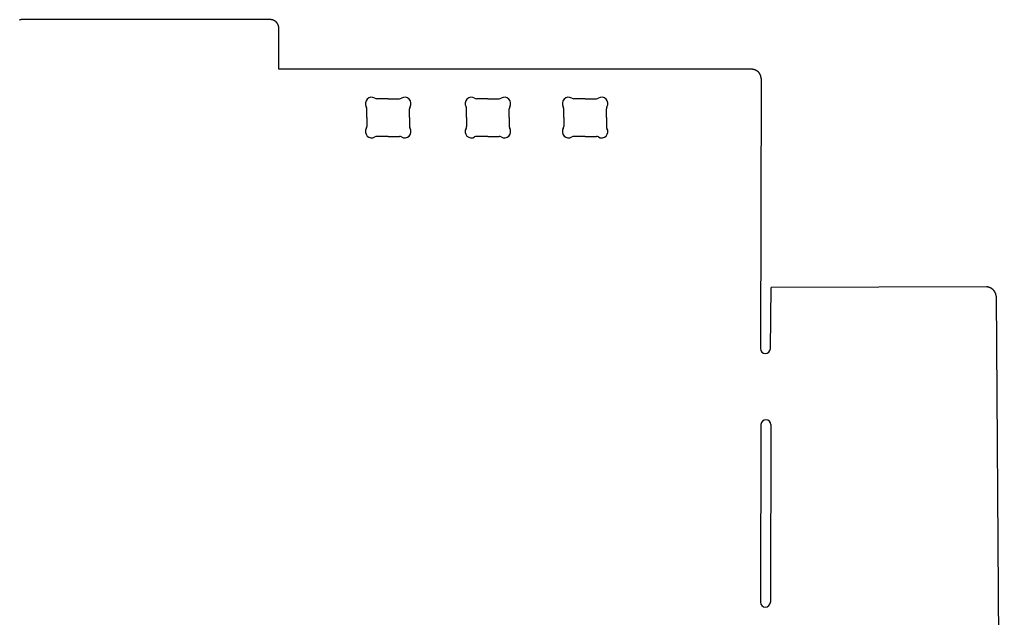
# Model space of a CAD drawing. Header units: millimetres. Extents: x 71 to 227, y -167 to -49.
# Drawn here: x 149 to 227.1, y -96.9 to -49.2 of the extents above; entities that cross this region are included whole.
import ezdxf

# ---------------------------------------------------------------- set-up
doc = ezdxf.new("R2010")
doc.units = ezdxf.units.MM
doc.layers.add('Edge.Cuts', color=254, linetype='CONTINUOUS', true_color=0xd0d2cd)

msp = doc.modelspace()

# ---------------------------------------------------------------- linework, layer by layer
at = {"layer": 'Edge.Cuts', "linetype": 'CONTINUOUS'}
for p, q in [((149.064148, -49.213412), (149.057271, -49.215144)), ((149.071029, -49.211761), (149.064148, -49.213412)), ((149.077915, -49.21019), (149.071029, -49.211761)), ((149.084804, -49.208701), (149.077915, -49.21019)), ((149.091695, -49.207293), (149.084804, -49.208701)), ((149.098588, -49.205966), (149.091695, -49.207293)), ((149.105483, -49.20472), (149.098588, -49.205966)), ((149.112379, -49.203554), (149.105483, -49.20472)), ((149.119275, -49.20247), (149.112379, -49.203554)), ((149.12617, -49.201466), (149.119275, -49.20247)), ((149.133064, -49.200543), (149.12617, -49.201466)), ((149.139957, -49.199701), (149.133064, -49.200543)), ((149.146848, -49.198939), (149.139957, -49.199701)), ((149.153736, -49.198258), (149.146848, -49.198939)), ((149.160622, -49.197657), (149.153736, -49.198258)), ((149.167503, -49.197137), (149.160622, -49.197657)), ((149.174381, -49.196696), (149.167503, -49.197137)), ((149.181255, -49.196336), (149.174381, -49.196696)), ((149.188124, -49.196057), (149.181255, -49.196336)), ((149.194987, -49.195857), (149.188124, -49.196057)), ((149.201845, -49.195737), (149.194987, -49.195857)), ((149.208697, -49.195697), (149.201845, -49.195737)), ((169.010083, -49.195697), (149.208697, -49.195697)), ((169.01108, -49.195698), (169.010083, -49.195697)), ((169.014516, -49.195714), (169.01108, -49.195698)), ((169.017949, -49.19575), (169.014516, -49.195714)), ((169.021387, -49.195806), (169.017949, -49.19575)), ((169.024823, -49.195882), (169.021387, -49.195806)), ((169.028264, -49.195978), (169.024823, -49.195882)), ((169.031703, -49.196094), (169.028264, -49.195978)), ((169.035147, -49.19623), (169.031703, -49.196094)), ((169.038588, -49.196387), (169.035147, -49.19623)), ((169.042035, -49.196564), (169.038588, -49.196387)), ((169.045479, -49.19676), (169.042035, -49.196564)), ((169.048927, -49.196977), (169.045479, -49.19676)), ((169.052373, -49.197214), (169.048927, -49.196977)), ((169.055824, -49.197471), (169.052373, -49.197214)), ((169.059272, -49.197749), (169.055824, -49.197471)), ((169.062724, -49.198046), (169.059272, -49.197749)), ((169.066174, -49.198364), (169.062724, -49.198046)), ((169.069628, -49.198702), (169.066174, -49.198364)), ((169.073079, -49.19906), (169.069628, -49.198702)), ((169.076534, -49.199439), (169.073079, -49.19906)), ((169.079986, -49.199837), (169.076534, -49.199439)), ((169.083443, -49.200256), (169.079986, -49.199837)), ((169.086895, -49.200695), (169.083443, -49.200256)), ((169.090353, -49.201155), (169.086895, -49.200695)), ((169.093806, -49.201634), (169.090353, -49.201155)), ((169.097264, -49.202135), (169.093806, -49.201634)), ((169.100718, -49.202655), (169.097264, -49.202135)), ((169.104176, -49.203196), (169.100718, -49.202655)), ((169.10763, -49.203756), (169.104176, -49.203196)), ((169.111088, -49.204338), (169.10763, -49.203756)), ((169.114542, -49.204939), (169.111088, -49.204338)), ((169.118, -49.205561), (169.114542, -49.204939)), ((169.121453, -49.206203), (169.118, -49.205561)), ((169.12491, -49.206865), (169.121453, -49.206203)), ((169.128362, -49.207548), (169.12491, -49.206865)), ((169.131818, -49.208251), (169.128362, -49.207548)), ((169.13527, -49.208974), (169.131818, -49.208251)), ((169.138724, -49.209719), (169.13527, -49.208974)), ((169.142174, -49.210482), (169.138724, -49.209719)), ((169.145627, -49.211267), (169.142174, -49.210482)), ((169.149075, -49.212072), (169.145627, -49.211267)), ((169.152526, -49.212898), (169.149075, -49.212072)), ((169.155972, -49.213743), (169.152526, -49.212898)), ((169.15942, -49.214609), (169.155972, -49.213743)), ((149.016149, -49.227238), (149.009326, -49.229537)), ((149.022982, -49.225021), (149.016149, -49.227238)), ((149.029825, -49.222883), (149.022982, -49.225021)), ((149.036675, -49.220827), (149.029825, -49.222883)), ((149.043534, -49.218852), (149.036675, -49.220827)), ((149.050399, -49.216957), (149.043534, -49.218852)), ((149.057271, -49.215144), (149.050399, -49.216957)), ((169.162864, -49.215495), (169.15942, -49.214609)), ((169.16631, -49.216402), (169.162864, -49.215495)), ((169.16975, -49.217328), (169.16631, -49.216402)), ((169.173193, -49.218276), (169.16975, -49.217328)), ((169.17663, -49.219243), (169.173193, -49.218276)), ((169.180069, -49.220232), (169.17663, -49.219243)), ((169.183503, -49.22124), (169.180069, -49.220232)), ((169.186938, -49.222269), (169.183503, -49.22124)), ((169.190367, -49.223317), (169.186938, -49.222269)), ((169.193798, -49.224387), (169.190367, -49.223317)), ((169.197223, -49.225476), (169.193798, -49.224387)), ((169.20065, -49.226586), (169.197223, -49.225476)), ((169.20407, -49.227716), (169.20065, -49.226586)), ((169.207491, -49.228867), (169.20407, -49.227716)), ((169.210905, -49.230037), (169.207491, -49.228867)), ((169.214321, -49.231228), (169.210905, -49.230037)), ((169.21773, -49.232438), (169.214321, -49.231228)), ((169.22114, -49.23367), (169.21773, -49.232438)), ((169.224543, -49.234921), (169.22114, -49.23367)), ((169.227946, -49.236193), (169.224543, -49.234921)), ((169.231342, -49.237484), (169.227946, -49.236193)), ((169.234738, -49.238797), (169.231342, -49.237484)), ((169.238127, -49.240128), (169.234738, -49.238797)), ((169.241516, -49.241481), (169.238127, -49.240128)), ((169.244898, -49.242852), (169.241516, -49.241481)), ((169.248279, -49.244245), (169.244898, -49.242852)), ((169.251652, -49.245656), (169.248279, -49.244245)), ((169.255025, -49.247089), (169.251652, -49.245656)), ((169.25839, -49.24854), (169.255025, -49.247089)), ((169.261754, -49.250013), (169.25839, -49.24854)), ((169.26511, -49.251504), (169.261754, -49.250013)), ((169.268464, -49.253016), (169.26511, -49.251504)), ((169.271811, -49.254547), (169.268464, -49.253016)), ((169.275156, -49.256099), (169.271811, -49.254547)), ((169.278492, -49.257669), (169.275156, -49.256099)), ((169.281826, -49.259261), (169.278492, -49.257669)), ((169.285152, -49.26087), (169.281826, -49.259261)), ((169.288476, -49.262501), (169.285152, -49.26087)), ((169.291791, -49.26415), (169.288476, -49.262501)), ((169.295103, -49.26582), (169.291791, -49.26415)), ((169.298406, -49.267507), (169.295103, -49.26582)), ((169.301707, -49.269216), (169.298406, -49.267507)), ((169.304998, -49.270943), (169.301707, -49.269216)), ((169.308286, -49.27269), (169.304998, -49.270943)), ((169.311564, -49.274456), (169.308286, -49.27269)), ((169.314839, -49.276242), (169.311564, -49.274456)), ((169.318105, -49.278045), (169.314839, -49.276242)), ((169.321366, -49.27987), (169.318105, -49.278045)), ((169.324618, -49.281712), (169.321366, -49.27987)), ((169.327865, -49.283574), (169.324618, -49.281712)), ((169.331102, -49.285454), (169.327865, -49.283574)), ((169.334335, -49.287354), (169.331102, -49.285454)), ((169.337557, -49.289272), (169.334335, -49.287354)), ((169.340775, -49.29121), (169.337557, -49.289272)), ((169.343982, -49.293165), (169.340775, -49.29121)), ((169.347184, -49.29514), (169.343982, -49.293165)), ((169.350375, -49.297132), (169.347184, -49.29514)), ((169.35356, -49.299144), (169.350375, -49.297132)), ((169.356735, -49.301174), (169.35356, -49.299144)), ((169.359903, -49.303223), (169.356735, -49.301174)), ((169.363061, -49.305288), (169.359903, -49.303223)), ((169.366211, -49.307374), (169.363061, -49.305288)), ((169.369351, -49.309476), (169.366211, -49.307374)), ((169.372484, -49.311597), (169.369351, -49.309476)), ((169.375606, -49.313736), (169.372484, -49.311597)), ((169.37872, -49.315893), (169.375606, -49.313736)), ((169.381823, -49.318067), (169.37872, -49.315893)), ((169.384918, -49.320259), (169.381823, -49.318067)), ((169.388001, -49.322469), (169.384918, -49.320259)), ((169.391077, -49.324696), (169.388001, -49.322469)), ((169.39414, -49.32694), (169.391077, -49.324696)), ((169.397195, -49.329203), (169.39414, -49.32694)), ((169.400238, -49.331482), (169.397195, -49.329203)), ((169.403272, -49.333779), (169.400238, -49.331482)), ((169.406294, -49.336091), (169.403272, -49.333779)), ((169.409306, -49.338422), (169.406294, -49.336091)), ((169.412306, -49.340769), (169.409306, -49.338422)), ((169.415296, -49.343133), (169.412306, -49.340769)), ((169.418274, -49.345514), (169.415296, -49.343133)), ((169.421242, -49.347911), (169.418274, -49.345514)), ((169.424197, -49.350324), (169.421242, -49.347911)), ((169.427141, -49.352755), (169.424197, -49.350324)), ((169.430073, -49.3552), (169.427141, -49.352755)), ((169.432994, -49.357663), (169.430073, -49.3552)), ((169.435902, -49.360141), (169.432994, -49.357663)), ((169.438798, -49.362635), (169.435902, -49.360141)), ((169.441681, -49.365145), (169.438798, -49.362635)), ((169.444552, -49.367671), (169.441681, -49.365145)), ((169.447411, -49.370211), (169.444552, -49.367671)), ((169.450257, -49.372768), (169.447411, -49.370211)), ((169.453089, -49.37534), (169.450257, -49.372768)), ((169.455909, -49.377927), (169.453089, -49.37534)), ((169.458716, -49.380529), (169.455909, -49.377927)), ((169.461509, -49.383146), (169.458716, -49.380529)), ((169.464289, -49.385778), (169.461509, -49.383146)), ((169.467055, -49.388424), (169.464289, -49.385778)), ((169.469808, -49.391085), (169.467055, -49.388424)), ((169.472546, -49.393761), (169.469808, -49.391085)), ((169.475271, -49.396451), (169.472546, -49.393761)), ((169.480678, -49.401873), (169.475271, -49.396451)), ((169.486028, -49.407351), (169.480678, -49.401873)), ((169.491319, -49.412883), (169.486028, -49.407351)), ((169.496551, -49.418469), (169.491319, -49.412883)), ((169.501723, -49.424108), (169.496551, -49.418469)), ((169.506833, -49.429798), (169.501723, -49.424108)), ((169.511881, -49.435539), (169.506833, -49.429798)), ((169.516866, -49.441329), (169.511881, -49.435539)), ((169.521787, -49.447166), (169.516866, -49.441329)), ((169.526643, -49.453051), (169.521787, -49.447166)), ((169.531433, -49.458982), (169.526643, -49.453051)), ((169.536157, -49.464958), (169.531433, -49.458982)), ((169.540813, -49.470977), (169.536157, -49.464958)), ((169.545401, -49.477038), (169.540813, -49.470977)), ((169.54992, -49.483141), (169.545401, -49.477038)), ((169.55437, -49.489284), (169.54992, -49.483141)), ((169.558749, -49.495466), (169.55437, -49.489284)), ((169.563057, -49.501686), (169.558749, -49.495466)), ((169.567293, -49.507942), (169.563057, -49.501686)), ((169.571457, -49.514234), (169.567293, -49.507942)), ((169.575548, -49.520561), (169.571457, -49.514234)), ((169.579566, -49.526921), (169.575548, -49.520561)), ((169.583509, -49.533313), (169.579566, -49.526921)), ((169.587378, -49.539736), (169.583509, -49.533313)), ((169.591172, -49.546188), (169.587378, -49.539736)), ((169.59489, -49.55267), (169.591172, -49.546188)), ((169.598531, -49.55918), (169.59489, -49.55267)), ((169.602097, -49.565715), (169.598531, -49.55918)), ((169.605585, -49.572277), (169.602097, -49.565715)), ((169.608996, -49.578863), (169.605585, -49.572277)), ((169.612329, -49.585472), (169.608996, -49.578863)), ((169.615584, -49.592104), (169.612329, -49.585472)), ((169.618761, -49.598757), (169.615584, -49.592104)), ((169.621859, -49.60543), (169.618761, -49.598757)), ((169.624878, -49.612123), (169.621859, -49.60543)), ((169.627818, -49.618833), (169.624878, -49.612123)), ((169.630678, -49.625561), (169.627818, -49.618833)), ((169.633459, -49.632306), (169.630678, -49.625561)), ((169.63616, -49.639066), (169.633459, -49.632306)), ((169.63878, -49.64584), (169.63616, -49.639066)), ((169.64132, -49.652628), (169.63878, -49.64584)), ((169.64378, -49.659428), (169.64132, -49.652628)), ((169.64616, -49.66624), (169.64378, -49.659428)), ((169.648459, -49.673063), (169.64616, -49.66624)), ((169.650677, -49.679897), (169.648459, -49.673063)), ((169.652814, -49.686739), (169.650677, -49.679897)), ((169.65487, -49.69359), (169.652814, -49.686739)), ((169.656845, -49.700449), (169.65487, -49.69359)), ((169.65874, -49.707314), (169.656845, -49.700449)), ((169.660553, -49.714185), (169.65874, -49.707314)), ((169.662285, -49.721062), (169.660553, -49.714185)), ((169.663936, -49.727944), (169.662285, -49.721062)), ((169.665507, -49.73483), (169.663936, -49.727944)), ((169.666996, -49.741718), (169.665507, -49.73483)), ((169.668404, -49.74861), (169.666996, -49.741718)), ((169.669731, -49.755503), (169.668404, -49.74861)), ((169.670977, -49.762398), (169.669731, -49.755503)), ((169.672143, -49.769294), (169.670977, -49.762398)), ((169.673227, -49.776189), (169.672143, -49.769294)), ((169.674231, -49.783085), (169.673227, -49.776189)), ((169.675154, -49.789979), (169.674231, -49.783085)), ((169.675996, -49.796872), (169.675154, -49.789979)), ((169.676758, -49.803763), (169.675996, -49.796872)), ((169.677439, -49.810651), (169.676758, -49.803763)), ((169.67804, -49.817536), (169.677439, -49.810651)), ((169.67856, -49.824418), (169.67804, -49.817536)), ((169.679001, -49.831296), (169.67856, -49.824418)), ((169.679361, -49.83817), (169.679001, -49.831296)), ((169.67964, -49.845039), (169.679361, -49.83817)), ((169.67984, -49.851902), (169.67964, -49.845039)), ((169.67996, -49.85876), (169.67984, -49.851902)), ((169.68, -49.865612), (169.67996, -49.85876)), ((169.68, -53.139416), (169.68, -49.865612)), ((207.389569, -53.149924), (169.68, -53.139416)), ((207.394692, -53.150363), (207.389569, -53.149924)), ((207.399269, -53.150777), (207.394692, -53.150363)), ((207.403837, -53.15121), (207.399269, -53.150777)), ((207.408395, -53.151663), (207.403837, -53.15121)), ((207.412945, -53.152134), (207.408395, -53.151663)), ((207.417485, -53.152625), (207.412945, -53.152134)), ((207.422017, -53.153134), (207.417485, -53.152625)), ((207.426538, -53.153663), (207.422017, -53.153134)), ((207.431051, -53.154211), (207.426538, -53.153663)), ((207.435553, -53.154778), (207.431051, -53.154211)), ((207.440047, -53.155363), (207.435553, -53.154778)), ((207.44453, -53.155968), (207.440047, -53.155363)), ((207.449004, -53.156591), (207.44453, -53.155968)), ((207.457922, -53.157894), (207.449004, -53.156591)), ((207.4668, -53.159272), (207.457922, -53.157894)), ((207.475638, -53.160725), (207.4668, -53.159272)), ((207.484434, -53.162251), (207.475638, -53.160725)), ((207.493188, -53.163852), (207.484434, -53.162251)), ((207.5019, -53.165525), (207.493188, -53.163852)), ((207.510569, -53.167272), (207.5019, -53.165525)), ((207.519194, -53.169092), (207.510569, -53.167272)), ((207.527775, -53.170983), (207.519194, -53.169092)), ((207.536311, -53.172947), (207.527775, -53.170983)), ((207.544802, -53.174982), (207.536311, -53.172947)), ((207.553246, -53.177088), (207.544802, -53.174982)), ((207.561645, -53.179265), (207.553246, -53.177088)), ((207.569996, -53.181512), (207.561645, -53.179265)), ((207.578299, -53.183828), (207.569996, -53.181512)), ((207.586554, -53.186215), (207.578299, -53.183828)), ((207.594761, -53.18867), (207.586554, -53.186215)), ((207.602918, -53.191194), (207.594761, -53.18867)), ((207.611025, -53.193786), (207.602918, -53.191194)), ((207.619082, -53.196445), (207.611025, -53.193786)), ((207.627089, -53.199172), (207.619082, -53.196445)), ((207.635044, -53.201966), (207.627089, -53.199172)), ((207.642947, -53.204826), (207.635044, -53.201966)), ((207.650797, -53.207752), (207.642947, -53.204826)), ((207.658595, -53.210744), (207.650797, -53.207752)), ((207.66634, -53.2138), (207.658595, -53.210744)), ((207.674031, -53.216921), (207.66634, -53.2138)), ((207.681668, -53.220107), (207.674031, -53.216921)), ((207.68925, -53.223356), (207.681668, -53.220107)), ((207.696777, -53.226668), (207.68925, -53.223356)), ((207.704249, -53.230043), (207.696777, -53.226668)), ((207.711665, -53.23348), (207.704249, -53.230043)), ((207.719024, -53.23698), (207.711665, -53.23348)), ((207.726327, -53.24054), (207.719024, -53.23698)), ((207.733572, -53.244162), (207.726327, -53.24054)), ((207.740761, -53.247844), (207.733572, -53.244162)), ((207.747891, -53.251586), (207.740761, -53.247844)), ((207.754963, -53.255387), (207.747891, -53.251586)), ((207.761976, -53.259248), (207.754963, -53.255387)), ((207.768931, -53.263167), (207.761976, -53.259248)), ((207.775826, -53.267145), (207.768931, -53.263167)), ((207.782661, -53.27118), (207.775826, -53.267145)), ((207.789437, -53.275273), (207.782661, -53.27118)), ((207.796152, -53.279422), (207.789437, -53.275273)), ((207.802807, -53.283628), (207.796152, -53.279422)), ((207.809401, -53.287889), (207.802807, -53.283628)), ((207.815934, -53.292206), (207.809401, -53.287889)), ((207.822405, -53.296578), (207.815934, -53.292206)), ((207.828814, -53.301005), (207.822405, -53.296578)), ((207.835162, -53.305486), (207.828814, -53.301005)), ((207.841447, -53.310021), (207.835162, -53.305486)), ((207.847669, -53.314609), (207.841447, -53.310021)), ((207.853829, -53.319249), (207.847669, -53.314609)), ((207.859926, -53.323943), (207.853829, -53.319249)), ((207.86596, -53.328688), (207.859926, -53.323943)), ((207.87193, -53.333485), (207.86596, -53.328688)), ((207.877836, -53.338333), (207.87193, -53.333485)), ((207.883679, -53.343232), (207.877836, -53.338333)), ((207.889457, -53.348181), (207.883679, -53.343232)), ((207.895171, -53.35318), (207.889457, -53.348181)), ((207.90082, -53.358229), (207.895171, -53.35318)), ((207.906405, -53.363327), (207.90082, -53.358229)), ((207.911925, -53.368474), (207.906405, -53.363327)), ((207.917379, -53.373669), (207.911925, -53.368474)), ((207.922769, -53.378913), (207.917379, -53.373669)), ((207.928093, -53.384204), (207.922769, -53.378913)), ((207.933351, -53.389542), (207.928093, -53.384204)), ((207.938544, -53.394928), (207.933351, -53.389542)), ((207.94367, -53.40036), (207.938544, -53.394928)), ((207.948731, -53.405838), (207.94367, -53.40036)), ((207.953725, -53.411363), (207.948731, -53.405838)), ((207.958653, -53.416933), (207.953725, -53.411363)), ((207.963514, -53.422548), (207.958653, -53.416933)), ((207.968309, -53.428208), (207.963514, -53.422548)), ((207.973037, -53.433913), (207.968309, -53.428208)), ((207.977698, -53.439662), (207.973037, -53.433913)), ((207.982291, -53.445456), (207.977698, -53.439662)), ((207.986818, -53.451293), (207.982291, -53.445456)), ((207.991277, -53.457173), (207.986818, -53.451293)), ((207.995669, -53.463097), (207.991277, -53.457173)), ((207.999993, -53.469064), (207.995669, -53.463097)), ((208.004249, -53.475073), (207.999993, -53.469064)), ((208.008437, -53.481125), (208.004249, -53.475073)), ((208.012558, -53.487219), (208.008437, -53.481125)), ((208.01661, -53.493355), (208.012558, -53.487219)), ((208.020594, -53.499532), (208.01661, -53.493355)), ((208.02451, -53.505751), (208.020594, -53.499532)), ((208.028357, -53.512011), (208.02451, -53.505751)), ((208.032135, -53.518311), (208.028357, -53.512011)), ((208.035845, -53.524653), (208.032135, -53.518311)), ((208.039485, -53.531035), (208.035845, -53.524653)), ((208.043057, -53.537457), (208.039485, -53.531035)), ((208.04656, -53.54392), (208.043057, -53.537457)), ((208.049993, -53.550422), (208.04656, -53.54392)), ((208.053357, -53.556964), (208.049993, -53.550422)), ((208.056651, -53.563546), (208.053357, -53.556964)), ((208.059875, -53.570167), (208.056651, -53.563546)), ((208.06303, -53.576827), (208.059875, -53.570167)), ((208.066114, -53.583526), (208.06303, -53.576827)), ((208.069129, -53.590264), (208.066114, -53.583526)), ((208.072073, -53.597041), (208.069129, -53.590264)), ((208.13, -53.885), (208.07, -75.395)), ((208.074947, -53.603856), (208.072073, -53.597041)), ((208.07775, -53.61071), (208.074947, -53.603856)), ((208.080482, -53.617601), (208.07775, -53.61071)), ((208.083143, -53.624531), (208.080482, -53.617601)), ((208.085734, -53.631499), (208.083143, -53.624531)), ((208.088253, -53.638505), (208.085734, -53.631499)), ((208.0907, -53.645549), (208.088253, -53.638505)), ((208.093076, -53.65263), (208.0907, -53.645549)), ((208.094237, -53.656184), (208.093076, -53.65263)), ((208.09538, -53.659749), (208.094237, -53.656184)), ((208.096505, -53.663322), (208.09538, -53.659749)), ((208.097612, -53.666905), (208.096505, -53.663322)), ((208.098701, -53.670497), (208.097612, -53.666905)), ((208.099772, -53.674098), (208.098701, -53.670497)), ((208.100825, -53.677709), (208.099772, -53.674098)), ((208.101859, -53.681329), (208.100825, -53.677709)), ((208.102876, -53.684958), (208.101859, -53.681329)), ((208.103874, -53.688597), (208.102876, -53.684958)), ((208.104854, -53.692244), (208.103874, -53.688597)), ((208.105816, -53.695902), (208.104854, -53.692244)), ((208.10676, -53.699568), (208.105816, -53.695902)), ((208.107685, -53.703244), (208.10676, -53.699568)), ((208.108592, -53.706928), (208.107685, -53.703244)), ((208.109481, -53.710622), (208.108592, -53.706928)), ((208.110352, -53.714325), (208.109481, -53.710622)), ((208.111204, -53.718038), (208.110352, -53.714325)), ((208.112037, -53.721759), (208.111204, -53.718038)), ((208.112852, -53.72549), (208.112037, -53.721759)), ((208.113649, -53.729229), (208.112852, -53.72549)), ((208.114427, -53.732979), (208.113649, -53.729229)), ((208.115187, -53.736736), (208.114427, -53.732979)), ((208.115928, -53.740504), (208.115187, -53.736736)), ((208.11665, -53.74428), (208.115928, -53.740504)), ((208.117354, -53.748066), (208.11665, -53.74428)), ((208.118039, -53.75186), (208.117354, -53.748066)), ((208.118706, -53.755664), (208.118039, -53.75186)), ((208.119353, -53.759477), (208.118706, -53.755664)), ((208.119982, -53.763299), (208.119353, -53.759477)), ((208.120593, -53.767129), (208.119982, -53.763299)), ((208.121184, -53.77097), (208.120593, -53.767129)), ((208.121757, -53.774819), (208.121184, -53.77097)), ((208.12231, -53.778677), (208.121757, -53.774819)), ((208.122845, -53.782544), (208.12231, -53.778677)), ((208.123361, -53.78642), (208.122845, -53.782544)), ((208.123858, -53.790305), (208.123361, -53.78642)), ((208.124335, -53.7942), (208.123858, -53.790305)), ((208.124794, -53.798103), (208.124335, -53.7942)), ((208.125234, -53.802016), (208.124794, -53.798103)), ((208.125654, -53.805937), (208.125234, -53.802016)), ((208.126056, -53.809867), (208.125654, -53.805937)), ((208.126438, -53.813806), (208.126056, -53.809867)), ((208.126801, -53.817755), (208.126438, -53.813806)), ((208.127144, -53.821712), (208.126801, -53.817755)), ((208.127469, -53.825679), (208.127144, -53.821712)), ((208.127774, -53.829654), (208.127469, -53.825679)), ((208.128059, -53.833638), (208.127774, -53.829654)), ((208.128326, -53.837631), (208.128059, -53.833638)), ((208.128572, -53.841634), (208.128326, -53.837631)), ((208.128799, -53.845645), (208.128572, -53.841634)), ((208.129007, -53.849665), (208.128799, -53.845645)), ((208.129195, -53.853694), (208.129007, -53.849665)), ((208.129364, -53.857732), (208.129195, -53.853694)), ((208.129512, -53.861779), (208.129364, -53.857732)), ((208.129642, -53.865835), (208.129512, -53.861779)), ((208.129751, -53.8699), (208.129642, -53.865835)), ((208.12984, -53.873974), (208.129751, -53.8699)), ((208.12991, -53.878056), (208.12984, -53.873974)), ((208.12996, -53.882148), (208.12991, -53.878056)), ((208.12999, -53.886249), (208.12996, -53.882148)), ((208.13, -53.890358), (208.12999, -53.886249)), ((178.4, -55.5), (177.499647, -55.5)), ((178.4, -55.5), (179.300353, -55.5)), ((186.35, -55.5), (185.449647, -55.5)), ((186.35, -55.5), (187.250353, -55.5)), ((194.1, -55.5), (193.199647, -55.5)), ((194.1, -55.5), (195.000353, -55.5)), ((176.7, -57), (176.7, -56.299647)), ((176.7, -57), (176.7, -57.700353)), ((180.1, -57), (180.1, -56.299647)), ((180.1, -57), (180.1, -57.700353)), ((184.65, -57), (184.65, -56.299647)), ((184.65, -57), (184.65, -57.700353)), ((188.05, -57), (188.05, -56.299647)), ((188.05, -57), (188.05, -57.700353)), ((192.4, -57), (192.4, -56.299647)), ((192.4, -57), (192.4, -57.700353)), ((195.8, -57), (195.8, -56.299647)), ((195.8, -57), (195.8, -57.700353)), ((178.4, -58.5), (177.499647, -58.5)), ((178.4, -58.5), (179.300353, -58.5)), ((186.35, -58.5), (185.449647, -58.5)), ((186.35, -58.5), (187.250353, -58.5)), ((194.1, -58.5), (193.199647, -58.5)), ((194.1, -58.5), (195.000353, -58.5)), ((208.87, -75.395), (208.93, -70.535)), ((226.089569, -70.485), (208.93, -70.535)), ((226.095283, -70.485492), (226.089569, -70.485)), ((226.099858, -70.485908), (226.095283, -70.485492)), ((226.104424, -70.486344), (226.099858, -70.485908)), ((226.108981, -70.486798), (226.104424, -70.486344)), ((226.113529, -70.487272), (226.108981, -70.486798)), ((226.118067, -70.487765), (226.113529, -70.487272)), ((226.122597, -70.488277), (226.118067, -70.487765)), ((226.127117, -70.488808), (226.122597, -70.488277)), ((226.131628, -70.489359), (226.127117, -70.488808)), ((226.136129, -70.489928), (226.131628, -70.489359)), ((226.140621, -70.490516), (226.136129, -70.489928)), ((226.145103, -70.491123), (226.140621, -70.490516)), ((226.149576, -70.491749), (226.145103, -70.491123)), ((226.158492, -70.493057), (226.149576, -70.491749)), ((226.16737, -70.49444), (226.158492, -70.493057)), ((226.176208, -70.495898), (226.16737, -70.49444)), ((226.185006, -70.49743), (226.176208, -70.495898)), ((226.193765, -70.499036), (226.185006, -70.49743)), ((226.202483, -70.500716), (226.193765, -70.499036)), ((226.21116, -70.502469), (226.202483, -70.500716)), ((226.219796, -70.504296), (226.21116, -70.502469)), ((226.22839, -70.506195), (226.219796, -70.504296)), ((226.236942, -70.508167), (226.22839, -70.506195)), ((226.245452, -70.510211), (226.236942, -70.508167)), ((226.253919, -70.512327), (226.245452, -70.510211)), ((226.262343, -70.514515), (226.253919, -70.512327)), ((226.270723, -70.516774), (226.262343, -70.514515)), ((226.27906, -70.519103), (226.270723, -70.516774)), ((226.287352, -70.521503), (226.27906, -70.519103)), ((226.2956, -70.523974), (226.287352, -70.521503)), ((226.303803, -70.526514), (226.2956, -70.523974)), ((226.311961, -70.529124), (226.303803, -70.526514)), ((226.320073, -70.531803), (226.311961, -70.529124)), ((226.328139, -70.534551), (226.320073, -70.531803)), ((226.336158, -70.537367), (226.328139, -70.534551)), ((226.344132, -70.540252), (226.336158, -70.537367)), ((226.352058, -70.543205), (226.344132, -70.540252)), ((226.359937, -70.546226), (226.352058, -70.543205)), ((226.367768, -70.549313), (226.359937, -70.546226)), ((226.375551, -70.552468), (226.367768, -70.549313)), ((226.383287, -70.555689), (226.375551, -70.552468)), ((226.390973, -70.558977), (226.383287, -70.555689)), ((226.398611, -70.56233), (226.390973, -70.558977)), ((226.406199, -70.56575), (226.398611, -70.56233)), ((226.413738, -70.569234), (226.406199, -70.56575)), ((226.421228, -70.572784), (226.413738, -70.569234)), ((226.428667, -70.576398), (226.421228, -70.572784)), ((226.436055, -70.580076), (226.428667, -70.576398)), ((226.443394, -70.583819), (226.436055, -70.580076)), ((226.450681, -70.587625), (226.443394, -70.583819)), ((226.457917, -70.591494), (226.450681, -70.587625)), ((226.465101, -70.595427), (226.457917, -70.591494)), ((226.472234, -70.599422), (226.465101, -70.595427)), ((226.479314, -70.60348), (226.472234, -70.599422)), ((226.486342, -70.607599), (226.479314, -70.60348)), ((226.493318, -70.611781), (226.486342, -70.607599)), ((226.500241, -70.616024), (226.493318, -70.611781)), ((226.50711, -70.620328), (226.500241, -70.616024)), ((226.513926, -70.624692), (226.50711, -70.620328)), ((226.520689, -70.629118), (226.513926, -70.624692)), ((226.527397, -70.633603), (226.520689, -70.629118)), ((226.534052, -70.638149), (226.527397, -70.633603)), ((226.540652, -70.642754), (226.534052, -70.638149)), ((226.547197, -70.647418), (226.540652, -70.642754)), ((226.553687, -70.652142), (226.547197, -70.647418)), ((226.560123, -70.656924), (226.553687, -70.652142)), ((226.566503, -70.661764), (226.560123, -70.656924)), ((226.572827, -70.666663), (226.566503, -70.661764)), ((226.579095, -70.671619), (226.572827, -70.666663)), ((226.585308, -70.676633), (226.579095, -70.671619)), ((226.591464, -70.681704), (226.585308, -70.676633)), ((226.597563, -70.686832), (226.591464, -70.681704)), ((226.603606, -70.692017), (226.597563, -70.686832)), ((226.609592, -70.697258), (226.603606, -70.692017)), ((226.61552, -70.702555), (226.609592, -70.697258)), ((226.621391, -70.707909), (226.61552, -70.702555)), ((226.627205, -70.713317), (226.621391, -70.707909)), ((226.63296, -70.718782), (226.627205, -70.713317)), ((226.638658, -70.724301), (226.63296, -70.718782)), ((226.644297, -70.729875), (226.638658, -70.724301)), ((226.649877, -70.735503), (226.644297, -70.729875)), ((226.655399, -70.741186), (226.649877, -70.735503)), ((226.660862, -70.746923), (226.655399, -70.741186)), ((226.666265, -70.752714), (226.660862, -70.746923)), ((226.67161, -70.758558), (226.666265, -70.752714)), ((226.676894, -70.764455), (226.67161, -70.758558)), ((226.682119, -70.770406), (226.676894, -70.764455)), ((226.687284, -70.776409), (226.682119, -70.770406)), ((226.692389, -70.782465), (226.687284, -70.776409)), ((226.697433, -70.788574), (226.692389, -70.782465)), ((226.702416, -70.794734), (226.697433, -70.788574)), ((226.707339, -70.800947), (226.702416, -70.794734)), ((226.712201, -70.807211), (226.707339, -70.800947)), ((226.717001, -70.813527), (226.712201, -70.807211)), ((226.72174, -70.819894), (226.717001, -70.813527)), ((226.726417, -70.826312), (226.72174, -70.819894)), ((226.731032, -70.83278), (226.726417, -70.826312)), ((226.735585, -70.8393), (226.731032, -70.83278)), ((226.740076, -70.84587), (226.735585, -70.8393)), ((226.744504, -70.85249), (226.740076, -70.84587)), ((226.748869, -70.85916), (226.744504, -70.85249)), ((226.753171, -70.86588), (226.748869, -70.85916)), ((226.757411, -70.87265), (226.753171, -70.86588)), ((226.759506, -70.876053), (226.757411, -70.87265)), ((226.761586, -70.879469), (226.759506, -70.876053)), ((226.76365, -70.882897), (226.761586, -70.879469)), ((226.765698, -70.886338), (226.76365, -70.882897)), ((226.76773, -70.88979), (226.765698, -70.886338)), ((226.769747, -70.893256), (226.76773, -70.88979)), ((226.771747, -70.896733), (226.769747, -70.893256)), ((226.773731, -70.900222), (226.771747, -70.896733)), ((226.775699, -70.903724), (226.773731, -70.900222)), ((226.777651, -70.907238), (226.775699, -70.903724)), ((226.779586, -70.910763), (226.777651, -70.907238)), ((226.781506, -70.914302), (226.779586, -70.910763)), ((226.783409, -70.917852), (226.781506, -70.914302)), ((226.785296, -70.921414), (226.783409, -70.917852)), ((226.787167, -70.924988), (226.785296, -70.921414)), ((226.789022, -70.928575), (226.787167, -70.924988)), ((226.79086, -70.932173), (226.789022, -70.928575)), ((226.792682, -70.935783), (226.79086, -70.932173)), ((226.794488, -70.939406), (226.792682, -70.935783)), ((226.796277, -70.94304), (226.794488, -70.939406)), ((226.79805, -70.946686), (226.796277, -70.94304)), ((226.799807, -70.950345), (226.79805, -70.946686)), ((226.801547, -70.954014), (226.799807, -70.950345)), ((226.80327, -70.957697), (226.801547, -70.954014)), ((226.804977, -70.96139), (226.80327, -70.957697)), ((226.806667, -70.965096), (226.804977, -70.96139)), ((226.808341, -70.968813), (226.806667, -70.965096)), ((226.809998, -70.972543), (226.808341, -70.968813)), ((226.811639, -70.976284), (226.809998, -70.972543)), ((226.813263, -70.980037), (226.811639, -70.976284)), ((226.81487, -70.983801), (226.813263, -70.980037)), ((226.81646, -70.987578), (226.81487, -70.983801)), ((226.818033, -70.991366), (226.81646, -70.987578)), ((226.81959, -70.995166), (226.818033, -70.991366)), ((226.82113, -70.998977), (226.81959, -70.995166)), ((226.822653, -71.0028), (226.82113, -70.998977)), ((226.824159, -71.006635), (226.822653, -71.0028)), ((226.825649, -71.010481), (226.824159, -71.006635)), ((226.827121, -71.014339), (226.825649, -71.010481)), ((226.828576, -71.018209), (226.827121, -71.014339)), ((226.830014, -71.02209), (226.828576, -71.018209)), ((226.831435, -71.025982), (226.830014, -71.02209)), ((226.83284, -71.029887), (226.831435, -71.025982)), ((226.834227, -71.033802), (226.83284, -71.029887)), ((226.835596, -71.03773), (226.834227, -71.033802)), ((226.836949, -71.041668), (226.835596, -71.03773)), ((226.838284, -71.045618), (226.836949, -71.041668)), ((226.839603, -71.04958), (226.838284, -71.045618)), ((226.840903, -71.053553), (226.839603, -71.04958)), ((226.842187, -71.057538), (226.840903, -71.053553)), ((226.843453, -71.061534), (226.842187, -71.057538)), ((226.844702, -71.065541), (226.843453, -71.061534)), ((226.845933, -71.06956), (226.844702, -71.065541)), ((226.847147, -71.07359), (226.845933, -71.06956)), ((226.848344, -71.077631), (226.847147, -71.07359)), ((226.849523, -71.081684), (226.848344, -71.077631)), ((226.850684, -71.085748), (226.849523, -71.081684)), ((226.851828, -71.089823), (226.850684, -71.085748)), ((226.852954, -71.09391), (226.851828, -71.089823)), ((226.854063, -71.098008), (226.852954, -71.09391)), ((226.855154, -71.102117), (226.854063, -71.098008)), ((226.856227, -71.106237), (226.855154, -71.102117)), ((226.857282, -71.110369), (226.856227, -71.106237)), ((226.85832, -71.114512), (226.857282, -71.110369)), ((226.85934, -71.118666), (226.85832, -71.114512)), ((226.860342, -71.122831), (226.85934, -71.118666)), ((226.861326, -71.127007), (226.860342, -71.122831)), ((226.862292, -71.131195), (226.861326, -71.127007)), ((226.86324, -71.135393), (226.862292, -71.131195)), ((226.86417, -71.139603), (226.86324, -71.135393)), ((226.865082, -71.143824), (226.86417, -71.139603)), ((226.865976, -71.148056), (226.865082, -71.143824)), ((226.866852, -71.152299), (226.865976, -71.148056)), ((226.867709, -71.156553), (226.866852, -71.152299)), ((226.868549, -71.160818), (226.867709, -71.156553)), ((226.86937, -71.165094), (226.868549, -71.160818)), ((226.870173, -71.169381), (226.86937, -71.165094)), ((226.870958, -71.173679), (226.870173, -71.169381)), ((226.871724, -71.177988), (226.870958, -71.173679)), ((226.872472, -71.182308), (226.871724, -71.177988)), ((226.873202, -71.186639), (226.872472, -71.182308)), ((226.873913, -71.190981), (226.873202, -71.186639)), ((226.874605, -71.195334), (226.873913, -71.190981)), ((226.875279, -71.199698), (226.874605, -71.195334)), ((226.875935, -71.204073), (226.875279, -71.199698)), ((226.876572, -71.208458), (226.875935, -71.204073)), ((226.87719, -71.212855), (226.876572, -71.208458)), ((226.87779, -71.217262), (226.87719, -71.212855)), ((226.87837, -71.22168), (226.87779, -71.217262)), ((226.878932, -71.226109), (226.87837, -71.22168)), ((226.879476, -71.230549), (226.878932, -71.226109)), ((226.88, -71.235), (226.879476, -71.230549)), ((226.88, -71.235), (227.13, -110.035)), ((208.11078, -81.440542), (208.07, -95.595)), ((208.909911, -81.45658), (208.87, -95.595))]:
    msp.add_line(p, q, dxfattribs=at)
at = {"layer": 'Edge.Cuts'}
for centre, radius, start, end in [((177.082842, -55.882842), 0.5, -301.39978648, -148.60021352), ((177.499646, -55.200001), 0.299999, -121.39971577, -89.99980901), ((179.30035, -55.2), 0.300002, -89.99942704, -58.59973167), ((179.71716, -55.88284), 0.499999, -31.40010151, 121.40010151), ((185.032842, -55.882842), 0.5, -301.39978648, -148.60021352), ((185.449646, -55.200001), 0.299999, -121.39971577, -89.99980901), ((187.25035, -55.2), 0.300002, -89.99942704, -58.59973167), ((187.66716, -55.88284), 0.499999, -31.40010151, 121.40010151), ((192.782842, -55.882842), 0.5, -301.39978648, -148.60021352), ((193.199646, -55.200001), 0.299999, -121.39971577, -89.99980901), ((195.00035, -55.2), 0.300002, -89.99942704, -58.59973167), ((195.41716, -55.88284), 0.499999, -31.40010151, 121.40010151), ((176.400001, -56.299646), 0.299999, -0.00019099, 31.39971577), ((180.4, -56.29965), 0.3, 148.59973167, 179.99942704), ((184.350001, -56.299646), 0.299999, -0.00019099, 31.39971577), ((188.35, -56.29965), 0.3, 148.59973167, 179.99942704), ((192.100001, -56.299646), 0.299999, -0.00019099, 31.39971577), ((196.1, -56.29965), 0.3, 148.59973167, 179.99942704), ((176.400001, -57.700354), 0.299999, -31.39971577, 0.00019099), ((180.4, -57.7004), 0.299976, -180.00897634, -148.60788312), ((184.350001, -57.700354), 0.299999, -31.39971577, 0.00019099), ((188.35, -57.7004), 0.299976, -180.00897634, -148.60788312), ((192.100001, -57.700354), 0.299999, -31.39971577, 0.00019099), ((196.1, -57.7004), 0.299976, -180.00897634, -148.60788312), ((177.082842, -58.117158), 0.5, -211.39978648, -58.60021352), ((177.499646, -58.799999), 0.299999, 89.99980901, 121.39971577), ((179.30035, -58.8), 0.3, 58.59973167, 89.99942704), ((179.717158, -58.117158), 0.5, -121.39978648, 31.39978648), ((185.032842, -58.117158), 0.5, -211.39978648, -58.60021352), ((185.449646, -58.799999), 0.299999, 89.99980901, 121.39971577), ((187.25035, -58.8), 0.3, 58.59973167, 89.99942704), ((187.667158, -58.117158), 0.5, -121.39978648, 31.39978648), ((192.782842, -58.117158), 0.5, -211.39978648, -58.60021352), ((193.199646, -58.799999), 0.299999, 89.99980901, 121.39971577), ((195.00035, -58.8), 0.3, 58.59973167, 89.99942704), ((195.417158, -58.117158), 0.5, -121.39978648, 31.39978648), ((208.47, -75.395), 0.4, -180, 0), ((208.51, -81.465), 0.4, 1.20616636, 176.49417205), ((208.47, -95.595), 0.4, -180, 0)]:
    msp.add_arc(centre, radius, start, end, dxfattribs=at)

doc.saveas('drawing.dxf')
